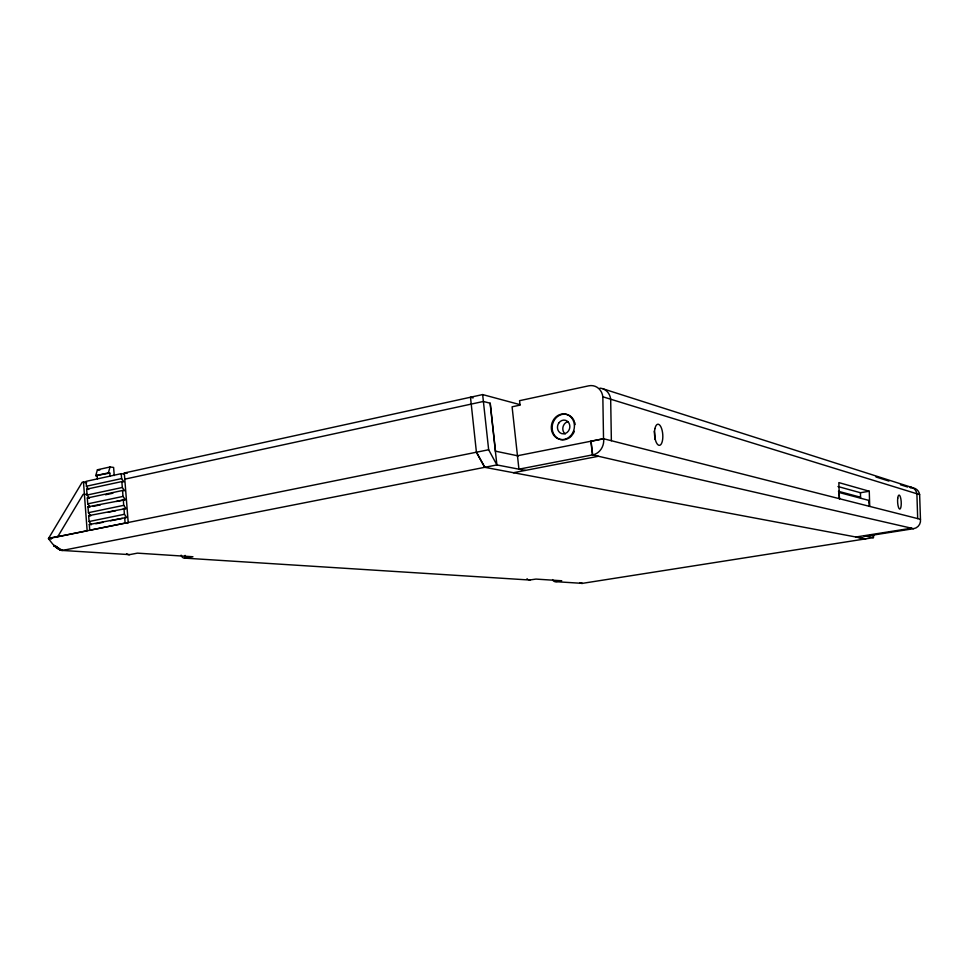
<?xml version="1.0" encoding="UTF-8"?>
<svg xmlns="http://www.w3.org/2000/svg" width="969" height="969" viewBox="0 0 969 969"><rect width="100%" height="100%" fill="white"/><g stroke="black" fill="none" stroke-linecap="round" stroke-linejoin="round"><path stroke-width="1.45" d="M873.82 534.658L873.396 537.638L582.212 583.386L579.934 582.744M110.042 466.973L97.421 469.783L95.725 475.67L108.371 472.884L110.042 466.973L113.615 467.446L114.245 475.513M51.599 538.522L48.62 538.304L82.208 482.199L86.423 482.271M95.725 475.67L109.8 473.078L110.03 476.045M124.093 474.023L121.222 473.659L86.059 481.363L86.423 486.232L88.724 489.418L86.653 489.175L87.089 495.038L89.39 498.211L87.319 497.993L87.755 503.856L90.056 507.017L87.985 506.811L88.433 512.686L90.735 515.835L88.651 515.653L89.1 521.528L91.401 524.677L89.318 524.495L89.754 530.249L125.122 523.115L127.811 523.357M128.211 522.485L124.298 472.993L482.647 394.577L520.135 404.679M86.423 486.232L121.609 478.589L123.899 481.823L121.852 481.569L86.653 489.175M124.783 479.158L483.398 401.457L490.241 403.249L495.498 451.179M87.089 495.038L122.312 487.492L124.601 490.714L122.554 490.484L87.319 497.993M105.524 494.771L112.864 493.221M87.755 503.856L123.015 496.419L125.304 499.629L116.486 501.482M87.985 506.811L125.304 499.629M93 506.399L100.34 504.861M88.433 512.686L123.717 505.346L126.006 508.555L123.063 509.161M88.651 515.653L126.006 508.555M108.371 512.201L115.711 510.675M89.1 521.528L124.42 514.297L126.709 517.482L89.318 524.495M95.81 523.781L103.174 522.279M110.527 520.777L122.3 518.391M48.62 538.304L57.886 536.438M490.132 403.213L496.891 464.926L62.537 550.416C56.226 549.786 52.06 543.149 48.45 538.594L488.655 449.749L496.891 464.926L525.331 470.413M517.434 455.757L603.53 438.727L920.465 519.311L919.629 494.614A8.224 8.031 -55.5 0 0 913.597 488.001M920.465 519.311A8.212 8.079 -60.7 0 1 913.585 528.686L592.483 454.897L518.936 469.178L512.092 406.81L520.05 405.115L519.554 400.681L588.716 385.832A13.978 12.452 -73.5 0 1 602.839 396.793L919.629 494.614M513.437 472.715L598.454 456.266M58.794 548.333A5.657 4.276 -84.3 0 0 61.592 550.404L129.64 554.631L137.441 553.142L192.94 556.751L184.28 558.192A5.124 4.046 -84.6 0 1 181.118 555.152M838.003 486.535L860.436 492.736L869.266 491.235L869.714 506.412M529.171 580.056L535.978 579.087L561.729 580.77L555.08 581.703A3.513 3.137 -86 0 1 552.584 579.595M911.502 528.214L855.881 537.008L865.68 538.849M865.995 536.196L913.573 528.686M530.007 580.043L185.345 558.168L185.115 555.394M555.903 581.691L582.345 583.362A3.416 3.064 -86.2 0 1 580.068 582.72M48.45 538.594L51.43 538.8M87.343 494.42L83.128 494.372L57.716 536.717L87.149 530.77L83.467 481.92M83.709 482.38L86.701 482.732M108.371 472.884L109.8 473.078M97.421 469.783L99.819 470.086M124.298 472.993L127.157 473.356M865.644 538.837L484.706 467.312L476.421 452.22L470.486 397.242L473.114 397.932M863.73 535.76L873.396 537.638L872.984 534.682M495.377 451.154L518.149 455.902M838.451 491.319L860.363 497.182M869.266 491.235L838.863 482.598L839.36 498.696M875.988 476.978L888.936 481.084M900.455 484.742L907.662 487.019M603.069 388.835L911.841 487.431M60.332 550.101L53.731 545.426L57.001 546.698M61.41 550.453L53.731 545.426L62.537 550.416M53.731 545.426L59.375 549.387M565.181 433.955L564.055 432.755A6.88 6.105 -75.9 0 1 563.28 426.045L564.091 424.458A6.88 6.105 -75.9 0 1 568.173 421.612M476.433 452.22L484.827 467.337M869.423 506.339L868.575 500.331L838.742 492.397L839.614 498.756M590.872 441.198L592.483 454.897M482.647 394.577L488.655 449.749M121.222 473.659L121.609 478.589M121.852 481.569L122.312 487.492M122.554 490.484L123.015 496.419M123.257 499.41L123.717 505.346M123.959 508.35L124.42 514.297M124.662 517.301L125.122 523.115M97.179 475.852L97.397 478.807M917.691 518.609L916.892 493.778A8.273 8.079 -56.2 0 0 909.782 486.947M860.436 492.736L860.605 498.248M611.366 440.725L610.676 399.216A13.832 12.355 -73.4 0 0 599.92 388.133M602.839 396.793L603.53 438.727M654.245 431.169A10.574 4.142 85.8 0 1 654.814 439.199M910.448 487.904A8.224 8.031 -55.5 0 1 912.556 487.831M567.071 439.018A12.924 11.458 -75.9 0 1 552.742 431.799A12.924 11.458 -75.9 0 1 559.622 415.229A12.924 11.458 -75.9 0 1 574.363 421.418M574.714 422.46A12.924 11.458 -75.9 0 1 575.138 424.616M574.338 431.266A12.924 11.458 -75.9 0 1 572.8 434.269M572.146 435.154A12.924 11.458 -75.9 0 1 568.028 438.582M129.64 554.619A5.378 4.167 -84.4 0 1 126.576 553.65M527.62 579.365A3.634 3.21 -85.8 0 1 527.039 578.699M558.75 423.078L557.938 424.676A6.928 6.141 -75.9 0 0 558.725 431.423L559.852 432.634A6.928 6.141 -75.9 0 0 568.549 430.866L569.36 429.267A6.928 6.141 -75.9 0 0 568.573 422.496L567.434 421.297A6.928 6.141 -75.9 0 0 558.75 423.078M603.626 438.751L591.078 441.246L592.689 454.933A13.99 12.524 -76.2 0 0 603.626 438.751M897.73 498.187A7.001 1.793 86.9 0 0 899.644 509.064A7.001 1.793 86.9 0 0 900.879 499.023A7.001 1.793 86.9 0 0 897.73 498.187M654.947 428.564A10.598 4.106 85.8 0 0 658.884 445.292A10.598 4.106 85.8 0 0 662.154 430.478A10.598 4.106 85.8 0 0 654.947 428.564M569.893 436.51A12.936 11.471 -75.9 0 0 567.289 414.635A12.936 11.471 -75.9 0 0 551.397 429.146A12.936 11.471 -75.9 0 0 569.893 436.51"/></g></svg>
